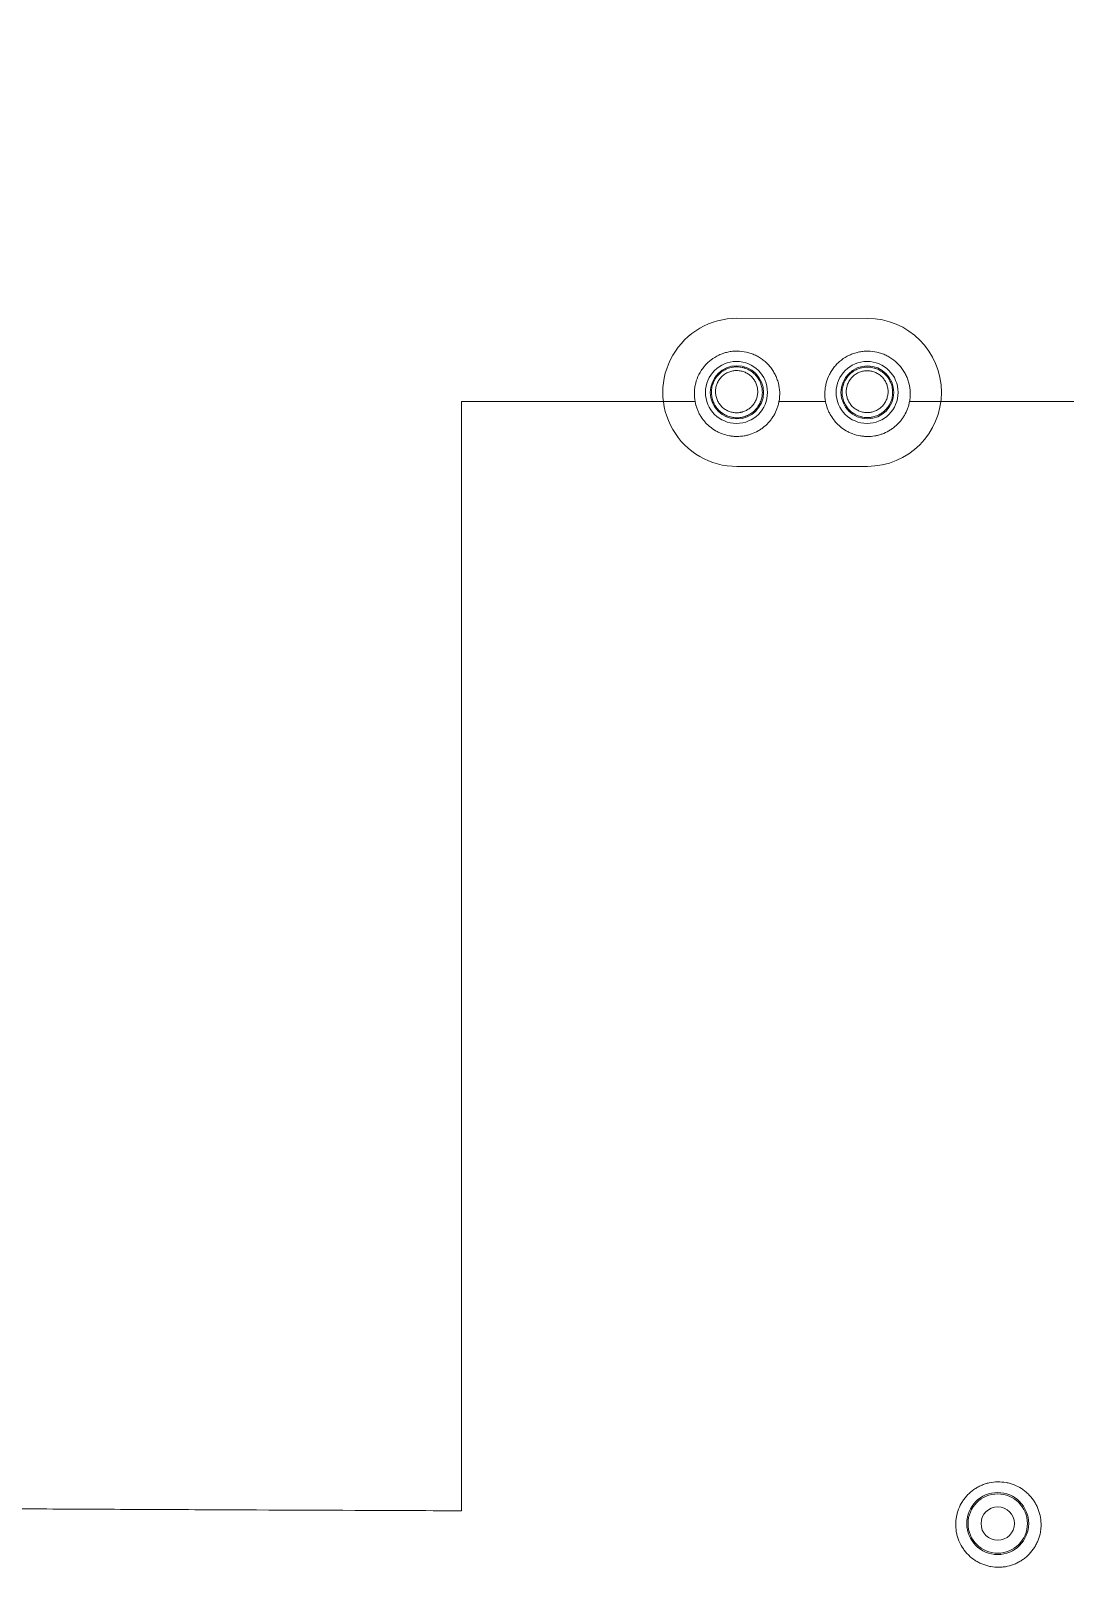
# Model space of a CAD drawing. Header units: inches. Extents: x 3778 to 56227, y -16914 to 35091.
# Drawn here: x 11975.76 to 11999.62, y 8408.6 to 8444.04 of the extents above; entities that cross this region are included whole.
import ezdxf

# ---------------------------------------------------------------- set-up
doc = ezdxf.new("R2010")
doc.units = ezdxf.units.IN
doc.header["$LTSCALE"] = 100
doc.header["$MEASUREMENT"] = 0
doc.layers.add('mark-B', color=2, linetype='Continuous', lineweight=20)
doc.layers.add('RC-LIGHT', color=7, linetype='Continuous')

# ---------------------------------------------------------------- blocks, each defined once
blk = doc.blocks.new('무풍1way 일반')
at = {"layer": 'mark-B'}
for p, q in [((548.247, -459.67), (551.257, -459.669)), ((551.256, -463.086), (548.246, -463.084))]:
    blk.add_line(p, q, dxfattribs=at)
for centre, radius in [((545.242, -435.288), 0.715), ((545.242, -435.288), 0.715), ((545.242, -435.288), 0.715), ((545.242, -435.288), 0.684), ((545.242, -435.288), 0.385), ((548.255, -461.376), 0.715), ((548.255, -461.376), 0.715), ((548.255, -461.376), 0.715), ((548.255, -461.376), 0.715), ((551.267, -461.376), 0.715), ((551.267, -461.376), 0.715), ((551.267, -461.376), 0.715), ((551.267, -461.376), 0.715), ((548.248, -461.377), 0.61), ((551.257, -461.377), 0.614)]:
    blk.add_circle(centre, radius, dxfattribs=at)
for centre, radius, start, end in [((548.248, -461.377), 1.707, 90.0169, 269.9543), ((551.257, -461.377), 1.709, 269.9543, 90.0169)]:
    blk.add_arc(centre, radius, start, end, dxfattribs=at)
for points, knots in [([(545.242, -436.249), (545.177, -436.25), (545.113, -436.245), (545.018, -436.228), (544.987, -436.22), (544.925, -436.203), (544.894, -436.192), (544.804, -436.156), (544.747, -436.127), (544.68, -436.084), (544.667, -436.075), (544.64, -436.056), (544.627, -436.046), (544.589, -436.016), (544.565, -435.995), (544.496, -435.928), (544.455, -435.88), (544.409, -435.813), (544.4, -435.8), (544.383, -435.773), (544.358, -435.731), (544.323, -435.659), (544.3, -435.6), (544.285, -435.554), (544.281, -435.539), (544.272, -435.507), (544.268, -435.492), (544.251, -435.413), (544.243, -435.349), (544.241, -435.253), (544.242, -435.221), (544.246, -435.173), (544.248, -435.157), (544.252, -435.124), (544.254, -435.108), (544.268, -435.029), (544.285, -434.967), (544.315, -434.892), (544.321, -434.877), (544.334, -434.848), (544.341, -434.833), (544.363, -434.79), (544.379, -434.761), (544.431, -434.68), (544.471, -434.629), (544.527, -434.571), (544.539, -434.559), (544.563, -434.537), (544.599, -434.504), (544.663, -434.455), (544.717, -434.421), (544.76, -434.397), (544.774, -434.39), (544.803, -434.375), (544.818, -434.368), (544.893, -434.336), (544.954, -434.316), (545.048, -434.296), (545.08, -434.29), (545.145, -434.283), (545.177, -434.281), (545.274, -434.279), (545.338, -434.285), (545.418, -434.299), (545.434, -434.302), (545.465, -434.31), (545.512, -434.322), (545.588, -434.348), (545.646, -434.374), (545.689, -434.396), (545.703, -434.404), (545.731, -434.42), (545.745, -434.428), (545.813, -434.472), (545.863, -434.512), (545.932, -434.578), (545.954, -434.602), (545.985, -434.639), (545.996, -434.651), (546.015, -434.677), (546.025, -434.69), (546.071, -434.755), (546.102, -434.811), (546.134, -434.885), (546.14, -434.899), (546.152, -434.93), (546.157, -434.945), (546.172, -434.991), (546.18, -435.022), (546.201, -435.116), (546.209, -435.179), (546.211, -435.26), (546.211, -435.276), (546.21, -435.309), (546.207, -435.357), (546.197, -435.436), (546.183, -435.499), (546.17, -435.546), (546.165, -435.561), (546.155, -435.592), (546.149, -435.607), (546.12, -435.683), (546.091, -435.74), (546.039, -435.822), (546.02, -435.848), (545.99, -435.886), (545.98, -435.899), (545.958, -435.924), (545.947, -435.936), (545.891, -435.994), (545.843, -436.036), (545.763, -436.091), (545.735, -436.109), (545.678, -436.14), (545.62, -436.169), (545.56, -436.192), (545.499, -436.212), (545.467, -436.22), (545.372, -436.241), (545.307, -436.248), (545.242, -436.249)], [0, 0, 0, 0, 0.03125, 0.03125, 0.046875, 0.046875, 0.0625, 0.0625, 0.09375, 0.09375, 0.101563, 0.101563, 0.109375, 0.109375, 0.125, 0.125, 0.15625, 0.15625, 0.164063, 0.164063, 0.171875, 0.1875, 0.203125, 0.203125, 0.210938, 0.210938, 0.21875, 0.21875, 0.25, 0.25, 0.265625, 0.265625, 0.273438, 0.273438, 0.28125, 0.28125, 0.3125, 0.3125, 0.320313, 0.320313, 0.328125, 0.328125, 0.34375, 0.34375, 0.375, 0.375, 0.382813, 0.382813, 0.390625, 0.40625, 0.421875, 0.421875, 0.429688, 0.429688, 0.4375, 0.4375, 0.46875, 0.46875, 0.484375, 0.484375, 0.5, 0.5, 0.53125, 0.53125, 0.539062, 0.539062, 0.546875, 0.5625, 0.578125, 0.578125, 0.585937, 0.585937, 0.59375, 0.59375, 0.625, 0.625, 0.640625, 0.640625, 0.648437, 0.648437, 0.65625, 0.65625, 0.6875, 0.6875, 0.695312, 0.695312, 0.703125, 0.703125, 0.71875, 0.71875, 0.75, 0.75, 0.757813, 0.757813, 0.765625, 0.78125, 0.796875, 0.796875, 0.804688, 0.804688, 0.8125, 0.8125, 0.84375, 0.84375, 0.859375, 0.859375, 0.867188, 0.867188, 0.875, 0.875, 0.90625, 0.90625, 0.921875, 0.921875, 0.9375, 0.953125, 0.953125, 0.96875, 0.96875, 1, 1, 1, 1]), ([(545.242, -436.249), (545.177, -436.25), (545.113, -436.245), (545.018, -436.228), (544.987, -436.22), (544.925, -436.203), (544.894, -436.192), (544.804, -436.156), (544.747, -436.127), (544.68, -436.084), (544.667, -436.075), (544.64, -436.056), (544.627, -436.046), (544.589, -436.016), (544.565, -435.995), (544.496, -435.928), (544.455, -435.88), (544.409, -435.813), (544.4, -435.8), (544.383, -435.773), (544.358, -435.731), (544.323, -435.659), (544.3, -435.6), (544.285, -435.554), (544.281, -435.539), (544.272, -435.507), (544.268, -435.492), (544.251, -435.413), (544.243, -435.349), (544.241, -435.253), (544.242, -435.221), (544.246, -435.173), (544.248, -435.157), (544.252, -435.124), (544.254, -435.108), (544.268, -435.029), (544.285, -434.967), (544.315, -434.892), (544.321, -434.877), (544.334, -434.848), (544.341, -434.833), (544.363, -434.79), (544.379, -434.761), (544.431, -434.68), (544.471, -434.629), (544.527, -434.571), (544.539, -434.559), (544.563, -434.537), (544.599, -434.504), (544.663, -434.455), (544.717, -434.421), (544.76, -434.397), (544.774, -434.39), (544.803, -434.375), (544.818, -434.368), (544.893, -434.336), (544.954, -434.316), (545.048, -434.296), (545.08, -434.29), (545.145, -434.283), (545.177, -434.281), (545.274, -434.279), (545.338, -434.285), (545.418, -434.299), (545.434, -434.302), (545.465, -434.31), (545.512, -434.322), (545.588, -434.348), (545.646, -434.374), (545.689, -434.396), (545.703, -434.404), (545.731, -434.42), (545.745, -434.428), (545.813, -434.472), (545.863, -434.512), (545.932, -434.578), (545.954, -434.602), (545.985, -434.639), (545.996, -434.651), (546.015, -434.677), (546.025, -434.69), (546.071, -434.755), (546.102, -434.811), (546.134, -434.885), (546.14, -434.899), (546.152, -434.93), (546.157, -434.945), (546.172, -434.991), (546.18, -435.022), (546.201, -435.116), (546.209, -435.179), (546.211, -435.26), (546.211, -435.276), (546.21, -435.309), (546.207, -435.357), (546.197, -435.436), (546.183, -435.499), (546.17, -435.546), (546.165, -435.561), (546.155, -435.592), (546.149, -435.607), (546.12, -435.683), (546.091, -435.74), (546.039, -435.822), (546.02, -435.848), (545.99, -435.886), (545.98, -435.899), (545.958, -435.924), (545.947, -435.936), (545.891, -435.994), (545.843, -436.036), (545.763, -436.091), (545.735, -436.109), (545.678, -436.14), (545.62, -436.169), (545.56, -436.192), (545.499, -436.212), (545.467, -436.22), (545.372, -436.241), (545.307, -436.248), (545.242, -436.249)], [0, 0, 0, 0, 0.03125, 0.03125, 0.046875, 0.046875, 0.0625, 0.0625, 0.09375, 0.09375, 0.101563, 0.101563, 0.109375, 0.109375, 0.125, 0.125, 0.15625, 0.15625, 0.164063, 0.164063, 0.171875, 0.1875, 0.203125, 0.203125, 0.210938, 0.210938, 0.21875, 0.21875, 0.25, 0.25, 0.265625, 0.265625, 0.273438, 0.273438, 0.28125, 0.28125, 0.3125, 0.3125, 0.320313, 0.320313, 0.328125, 0.328125, 0.34375, 0.34375, 0.375, 0.375, 0.382813, 0.382813, 0.390625, 0.40625, 0.421875, 0.421875, 0.429688, 0.429688, 0.4375, 0.4375, 0.46875, 0.46875, 0.484375, 0.484375, 0.5, 0.5, 0.53125, 0.53125, 0.539062, 0.539062, 0.546875, 0.5625, 0.578125, 0.578125, 0.585937, 0.585937, 0.59375, 0.59375, 0.625, 0.625, 0.640625, 0.640625, 0.648437, 0.648437, 0.65625, 0.65625, 0.6875, 0.6875, 0.695312, 0.695312, 0.703125, 0.703125, 0.71875, 0.71875, 0.75, 0.75, 0.757813, 0.757813, 0.765625, 0.78125, 0.796875, 0.796875, 0.804688, 0.804688, 0.8125, 0.8125, 0.84375, 0.84375, 0.859375, 0.859375, 0.867188, 0.867188, 0.875, 0.875, 0.90625, 0.90625, 0.921875, 0.921875, 0.9375, 0.953125, 0.953125, 0.96875, 0.96875, 1, 1, 1, 1]), ([(557.612, -435.582), (557.612, -437.719), (557.612, -439.855), (557.612, -443.057), (557.612, -444.124), (557.612, -446.257), (557.612, -447.324), (557.612, -450.522), (557.612, -452.653), (557.612, -455.846), (557.612, -456.91), (557.612, -459.037), (557.612, -460.1), (557.612, -461.163)], [0, 0, 0, 0, 0.25, 0.25, 0.375, 0.375, 0.5, 0.5, 0.75, 0.75, 0.875, 0.875, 1, 1, 1, 1]), ([(557.612, -435.582), (557.612, -437.719), (557.612, -439.855), (557.612, -443.057), (557.612, -444.124), (557.612, -446.257), (557.612, -447.324), (557.612, -450.522), (557.612, -452.653), (557.612, -455.846), (557.612, -456.91), (557.612, -459.037), (557.612, -460.1), (557.612, -461.163)], [0, 0, 0, 0, 0.25, 0.25, 0.375, 0.375, 0.5, 0.5, 0.75, 0.75, 0.875, 0.875, 1, 1, 1, 1]), ([(594.494, -435.876), (593.788, -435.865), (592.371, -435.845), (590.946, -435.826), (588.802, -435.798), (587.364, -435.781), (585.555, -435.76), (585.192, -435.756), (584.648, -435.75), (584.466, -435.748), (584.103, -435.744), (583.921, -435.742), (583.557, -435.738), (583.375, -435.736), (583.01, -435.732), (582.827, -435.731), (582.277, -435.725), (581.91, -435.722), (580.806, -435.711), (580.066, -435.705), (578.58, -435.693), (577.834, -435.687), (576.711, -435.679), (576.337, -435.677), (575.586, -435.672), (575.21, -435.669), (574.457, -435.664), (574.08, -435.662), (573.325, -435.657), (572.947, -435.655), (571.059, -435.644), (569.545, -435.636), (567.272, -435.624), (566.514, -435.621), (564.997, -435.613), (564.238, -435.61), (561.96, -435.6), (560.439, -435.593), (558.918, -435.587)], [0, 0, 0, 0, 0.0625, 0.125, 0.125, 0.25, 0.25, 0.28125, 0.28125, 0.296875, 0.296875, 0.3125, 0.3125, 0.328125, 0.328125, 0.34375, 0.34375, 0.375, 0.375, 0.4375, 0.4375, 0.5, 0.5, 0.53125, 0.53125, 0.5625, 0.5625, 0.59375, 0.59375, 0.625, 0.625, 0.75, 0.75, 0.8125, 0.8125, 0.875, 0.875, 1, 1, 1, 1]), ([(594.494, -435.876), (593.788, -435.865), (592.371, -435.845), (590.946, -435.826), (588.802, -435.798), (587.364, -435.781), (585.555, -435.76), (585.192, -435.756), (584.648, -435.75), (584.466, -435.748), (584.103, -435.744), (583.921, -435.742), (583.557, -435.738), (583.375, -435.736), (583.01, -435.732), (582.827, -435.731), (582.277, -435.725), (581.91, -435.722), (580.806, -435.711), (580.066, -435.705), (578.58, -435.693), (577.834, -435.687), (576.711, -435.679), (576.337, -435.677), (575.586, -435.672), (575.21, -435.669), (574.457, -435.664), (574.08, -435.662), (573.325, -435.657), (572.947, -435.655), (571.059, -435.644), (569.545, -435.636), (567.272, -435.624), (566.514, -435.621), (564.997, -435.613), (564.238, -435.61), (561.96, -435.6), (560.439, -435.593), (558.918, -435.587)], [0, 0, 0, 0, 0.0625, 0.125, 0.125, 0.25, 0.25, 0.28125, 0.28125, 0.296875, 0.296875, 0.3125, 0.3125, 0.328125, 0.328125, 0.34375, 0.34375, 0.375, 0.375, 0.4375, 0.4375, 0.5, 0.5, 0.53125, 0.53125, 0.5625, 0.5625, 0.59375, 0.59375, 0.625, 0.625, 0.75, 0.75, 0.8125, 0.8125, 0.875, 0.875, 1, 1, 1, 1]), ([(547.276, -461.163), (547.282, -461.135), (547.291, -461.094), (547.303, -461.053), (547.312, -461.026), (547.317, -461.012), (547.342, -460.945), (547.366, -460.894), (547.409, -460.821), (547.425, -460.797), (547.458, -460.751), (547.475, -460.728), (547.531, -460.662), (547.571, -460.622), (547.637, -460.568), (547.66, -460.551), (547.695, -460.526), (547.707, -460.518), (547.731, -460.503), (547.744, -460.495), (547.806, -460.46), (547.858, -460.436), (547.938, -460.407), (547.965, -460.399), (548.007, -460.388), (548.021, -460.384), (548.049, -460.378), (548.063, -460.376), (548.134, -460.364), (548.191, -460.359), (548.276, -460.359), (548.305, -460.361), (548.362, -460.366), (548.39, -460.37), (548.474, -460.385), (548.529, -460.4), (548.609, -460.429), (548.635, -460.44), (548.687, -460.464), (548.713, -460.478), (548.786, -460.52), (548.832, -460.553), (548.897, -460.607), (548.918, -460.626), (548.959, -460.667), (548.978, -460.688), (549.033, -460.752), (549.065, -460.798), (549.108, -460.871), (549.121, -460.896), (549.146, -460.948), (549.157, -460.974), (549.186, -461.053), (549.201, -461.107), (549.212, -461.163)], [0, 0, 0, 0, 0.03125, 0.046875, 0.046875, 0.0625, 0.0625, 0.125, 0.125, 0.15625, 0.15625, 0.1875, 0.1875, 0.25, 0.25, 0.28125, 0.28125, 0.296875, 0.296875, 0.3125, 0.3125, 0.375, 0.375, 0.40625, 0.40625, 0.421875, 0.421875, 0.4375, 0.4375, 0.5, 0.5, 0.53125, 0.53125, 0.5625, 0.5625, 0.625, 0.625, 0.65625, 0.65625, 0.6875, 0.6875, 0.75, 0.75, 0.78125, 0.78125, 0.8125, 0.8125, 0.875, 0.875, 0.90625, 0.90625, 0.9375, 0.9375, 1, 1, 1, 1]), ([(547.276, -461.163), (547.282, -461.135), (547.291, -461.094), (547.303, -461.053), (547.312, -461.026), (547.317, -461.012), (547.342, -460.945), (547.366, -460.894), (547.409, -460.821), (547.425, -460.797), (547.458, -460.751), (547.475, -460.728), (547.531, -460.662), (547.571, -460.622), (547.637, -460.568), (547.66, -460.551), (547.695, -460.526), (547.707, -460.518), (547.731, -460.503), (547.744, -460.495), (547.806, -460.46), (547.858, -460.436), (547.938, -460.407), (547.965, -460.399), (548.007, -460.388), (548.021, -460.384), (548.049, -460.378), (548.063, -460.376), (548.134, -460.364), (548.191, -460.359), (548.276, -460.359), (548.305, -460.361), (548.362, -460.366), (548.39, -460.37), (548.474, -460.385), (548.529, -460.4), (548.609, -460.429), (548.635, -460.44), (548.687, -460.464), (548.713, -460.478), (548.786, -460.52), (548.832, -460.553), (548.897, -460.607), (548.918, -460.626), (548.959, -460.667), (548.978, -460.688), (549.033, -460.752), (549.065, -460.798), (549.108, -460.871), (549.121, -460.896), (549.146, -460.948), (549.157, -460.974), (549.186, -461.053), (549.201, -461.107), (549.212, -461.163)], [0, 0, 0, 0, 0.03125, 0.046875, 0.046875, 0.0625, 0.0625, 0.125, 0.125, 0.15625, 0.15625, 0.1875, 0.1875, 0.25, 0.25, 0.28125, 0.28125, 0.296875, 0.296875, 0.3125, 0.3125, 0.375, 0.375, 0.40625, 0.40625, 0.421875, 0.421875, 0.4375, 0.4375, 0.5, 0.5, 0.53125, 0.53125, 0.5625, 0.5625, 0.625, 0.625, 0.65625, 0.65625, 0.6875, 0.6875, 0.75, 0.75, 0.78125, 0.78125, 0.8125, 0.8125, 0.875, 0.875, 0.90625, 0.90625, 0.9375, 0.9375, 1, 1, 1, 1]), ([(550.287, -461.163), (550.292, -461.135), (550.302, -461.094), (550.314, -461.053), (550.323, -461.026), (550.328, -461.012), (550.353, -460.945), (550.377, -460.894), (550.42, -460.821), (550.436, -460.797), (550.469, -460.751), (550.486, -460.728), (550.542, -460.662), (550.582, -460.623), (550.648, -460.568), (550.671, -460.551), (550.706, -460.526), (550.718, -460.518), (550.743, -460.503), (550.755, -460.496), (550.817, -460.46), (550.869, -460.437), (550.949, -460.408), (550.977, -460.399), (551.018, -460.388), (551.033, -460.385), (551.061, -460.379), (551.075, -460.376), (551.145, -460.364), (551.202, -460.36), (551.287, -460.36), (551.316, -460.361), (551.373, -460.367), (551.401, -460.371), (551.485, -460.386), (551.54, -460.401), (551.62, -460.43), (551.646, -460.441), (551.698, -460.465), (551.723, -460.478), (551.797, -460.521), (551.843, -460.553), (551.908, -460.608), (551.929, -460.627), (551.969, -460.667), (551.988, -460.688), (552.043, -460.753), (552.075, -460.799), (552.118, -460.871), (552.131, -460.897), (552.156, -460.948), (552.167, -460.974), (552.196, -461.053), (552.211, -461.107), (552.222, -461.163)], [0, 0, 0, 0, 0.03125, 0.046875, 0.046875, 0.0625, 0.0625, 0.125, 0.125, 0.15625, 0.15625, 0.1875, 0.1875, 0.25, 0.25, 0.28125, 0.28125, 0.296875, 0.296875, 0.3125, 0.3125, 0.375, 0.375, 0.40625, 0.40625, 0.421875, 0.421875, 0.4375, 0.4375, 0.5, 0.5, 0.53125, 0.53125, 0.5625, 0.5625, 0.625, 0.625, 0.65625, 0.65625, 0.6875, 0.6875, 0.75, 0.75, 0.78125, 0.78125, 0.8125, 0.8125, 0.875, 0.875, 0.90625, 0.90625, 0.9375, 0.9375, 1, 1, 1, 1]), ([(550.287, -461.163), (550.292, -461.135), (550.302, -461.094), (550.314, -461.053), (550.323, -461.026), (550.328, -461.012), (550.353, -460.945), (550.377, -460.894), (550.42, -460.821), (550.436, -460.797), (550.469, -460.751), (550.486, -460.728), (550.542, -460.662), (550.582, -460.623), (550.648, -460.568), (550.671, -460.551), (550.706, -460.526), (550.718, -460.518), (550.743, -460.503), (550.755, -460.496), (550.817, -460.46), (550.869, -460.437), (550.949, -460.408), (550.977, -460.399), (551.018, -460.388), (551.033, -460.385), (551.061, -460.379), (551.075, -460.376), (551.145, -460.364), (551.202, -460.36), (551.287, -460.36), (551.316, -460.361), (551.373, -460.367), (551.401, -460.371), (551.485, -460.386), (551.54, -460.401), (551.62, -460.43), (551.646, -460.441), (551.698, -460.465), (551.723, -460.478), (551.797, -460.521), (551.843, -460.553), (551.908, -460.608), (551.929, -460.627), (551.969, -460.667), (551.988, -460.688), (552.043, -460.753), (552.075, -460.799), (552.118, -460.871), (552.131, -460.897), (552.156, -460.948), (552.167, -460.974), (552.196, -461.053), (552.211, -461.107), (552.222, -461.163)], [0, 0, 0, 0, 0.03125, 0.046875, 0.046875, 0.0625, 0.0625, 0.125, 0.125, 0.15625, 0.15625, 0.1875, 0.1875, 0.25, 0.25, 0.28125, 0.28125, 0.296875, 0.296875, 0.3125, 0.3125, 0.375, 0.375, 0.40625, 0.40625, 0.421875, 0.421875, 0.4375, 0.4375, 0.5, 0.5, 0.53125, 0.53125, 0.5625, 0.5625, 0.625, 0.625, 0.65625, 0.65625, 0.6875, 0.6875, 0.75, 0.75, 0.78125, 0.78125, 0.8125, 0.8125, 0.875, 0.875, 0.90625, 0.90625, 0.9375, 0.9375, 1, 1, 1, 1]), ([(547.888, -461.836), (547.858, -461.812), (547.83, -461.785), (547.793, -461.742), (547.781, -461.727), (547.759, -461.696), (547.749, -461.68), (547.722, -461.63), (547.706, -461.595), (547.689, -461.541), (547.684, -461.523), (547.675, -461.486), (547.672, -461.467), (547.665, -461.411), (547.664, -461.373), (547.67, -461.296), (547.677, -461.259), (547.692, -461.204), (547.698, -461.186), (547.711, -461.151), (547.719, -461.133), (547.745, -461.082), (547.765, -461.05), (547.8, -461.005), (547.813, -460.99), (547.84, -460.962), (547.853, -460.949), (547.897, -460.912), (547.928, -460.89), (547.978, -460.861), (547.995, -460.853), (548.03, -460.837), (548.066, -460.824), (548.103, -460.814), (548.131, -460.807), (548.14, -460.805), (548.159, -460.802), (548.169, -460.801), (548.217, -460.795), (548.255, -460.794), (548.312, -460.799), (548.331, -460.801), (548.359, -460.806), (548.369, -460.808), (548.387, -460.812), (548.397, -460.815), (548.442, -460.827), (548.478, -460.841), (548.529, -460.867), (548.546, -460.877), (548.578, -460.897), (548.593, -460.909), (548.624, -460.932), (548.638, -460.945), (548.666, -460.971), (548.679, -460.985), (548.715, -461.028), (548.737, -461.059), (548.765, -461.109), (548.774, -461.126), (548.789, -461.161), (548.802, -461.196), (548.812, -461.233), (548.821, -461.27), (548.824, -461.289), (548.831, -461.346), (548.832, -461.383), (548.828, -461.44), (548.825, -461.459), (548.819, -461.497), (548.814, -461.515), (548.799, -461.57), (548.786, -461.606), (548.76, -461.657), (548.75, -461.674), (548.73, -461.706), (548.719, -461.721), (548.684, -461.766), (548.658, -461.794), (548.599, -461.844), (548.568, -461.866), (548.518, -461.894), (548.501, -461.903), (548.466, -461.918), (548.448, -461.925), (548.393, -461.943), (548.356, -461.952), (548.308, -461.957), (548.299, -461.958), (548.28, -461.96), (548.27, -461.96), (548.241, -461.961), (548.222, -461.96), (548.165, -461.956), (548.128, -461.949), (548.081, -461.936), (548.072, -461.933), (548.054, -461.927), (548.027, -461.917), (547.984, -461.898), (547.951, -461.879), (547.918, -461.859), (547.903, -461.847), (547.888, -461.836)], [0, 0, 0, 0, 0.03125, 0.03125, 0.046875, 0.046875, 0.0625, 0.0625, 0.09375, 0.09375, 0.109375, 0.109375, 0.125, 0.125, 0.15625, 0.15625, 0.1875, 0.1875, 0.203125, 0.203125, 0.21875, 0.21875, 0.25, 0.25, 0.265625, 0.265625, 0.28125, 0.28125, 0.3125, 0.3125, 0.328125, 0.328125, 0.34375, 0.359375, 0.359375, 0.367187, 0.367187, 0.375, 0.375, 0.40625, 0.40625, 0.421875, 0.421875, 0.429687, 0.429687, 0.4375, 0.4375, 0.46875, 0.46875, 0.484375, 0.484375, 0.5, 0.5, 0.515625, 0.515625, 0.53125, 0.53125, 0.5625, 0.5625, 0.578125, 0.578125, 0.59375, 0.609375, 0.609375, 0.625, 0.625, 0.65625, 0.65625, 0.671875, 0.671875, 0.6875, 0.6875, 0.71875, 0.71875, 0.734375, 0.734375, 0.75, 0.75, 0.78125, 0.78125, 0.8125, 0.8125, 0.828125, 0.828125, 0.84375, 0.84375, 0.875, 0.875, 0.882812, 0.882812, 0.890625, 0.890625, 0.90625, 0.90625, 0.9375, 0.9375, 0.945312, 0.945312, 0.953125, 0.96875, 0.984375, 0.984375, 1, 1, 1, 1]), ([(547.954, -461.772), (547.967, -461.782), (547.98, -461.791), (548.007, -461.808), (548.034, -461.824), (548.063, -461.837), (548.092, -461.848), (548.107, -461.853), (548.153, -461.866), (548.184, -461.872), (548.231, -461.875), (548.247, -461.876), (548.279, -461.875), (548.295, -461.874), (548.342, -461.868), (548.373, -461.861), (548.419, -461.846), (548.434, -461.841), (548.463, -461.828), (548.477, -461.821), (548.518, -461.797), (548.544, -461.779), (548.592, -461.737), (548.614, -461.714), (548.643, -461.677), (548.652, -461.664), (548.669, -461.637), (548.677, -461.623), (548.698, -461.581), (548.709, -461.552), (548.722, -461.506), (548.725, -461.491), (548.731, -461.46), (548.733, -461.444), (548.736, -461.397), (548.735, -461.366), (548.73, -461.319), (548.727, -461.303), (548.72, -461.273), (548.712, -461.243), (548.701, -461.213), (548.688, -461.185), (548.681, -461.171), (548.658, -461.129), (548.64, -461.104), (548.609, -461.068), (548.599, -461.057), (548.576, -461.035), (548.564, -461.024), (548.539, -461.005), (548.526, -460.996), (548.5, -460.978), (548.486, -460.971), (548.443, -460.949), (548.414, -460.938), (548.368, -460.925), (548.353, -460.921), (548.322, -460.916), (548.306, -460.914), (548.259, -460.91), (548.227, -460.911), (548.187, -460.915), (548.179, -460.917), (548.164, -460.919), (548.14, -460.924), (548.102, -460.934), (548.073, -460.946), (548.043, -460.959), (548.029, -460.966), (547.988, -460.989), (547.962, -461.008), (547.926, -461.039), (547.914, -461.05), (547.892, -461.073), (547.882, -461.085), (547.853, -461.122), (547.836, -461.149), (547.815, -461.191), (547.808, -461.206), (547.797, -461.235), (547.792, -461.25), (547.78, -461.296), (547.774, -461.326), (547.77, -461.39), (547.771, -461.421), (547.776, -461.467), (547.779, -461.483), (547.786, -461.513), (547.79, -461.529), (547.805, -461.574), (547.817, -461.602), (547.84, -461.643), (547.848, -461.656), (547.867, -461.682), (547.876, -461.695), (547.907, -461.731), (547.929, -461.752), (547.954, -461.772)], [0, 0, 0, 0, 0.015625, 0.015625, 0.03125, 0.046875, 0.046875, 0.0625, 0.0625, 0.09375, 0.09375, 0.109375, 0.109375, 0.125, 0.125, 0.15625, 0.15625, 0.171875, 0.171875, 0.1875, 0.1875, 0.21875, 0.21875, 0.25, 0.25, 0.265625, 0.265625, 0.28125, 0.28125, 0.3125, 0.3125, 0.328125, 0.328125, 0.34375, 0.34375, 0.375, 0.375, 0.390625, 0.390625, 0.40625, 0.421875, 0.421875, 0.4375, 0.4375, 0.46875, 0.46875, 0.484375, 0.484375, 0.5, 0.5, 0.515625, 0.515625, 0.53125, 0.53125, 0.5625, 0.5625, 0.578125, 0.578125, 0.59375, 0.59375, 0.625, 0.625, 0.632813, 0.632813, 0.640625, 0.65625, 0.671875, 0.671875, 0.6875, 0.6875, 0.71875, 0.71875, 0.734375, 0.734375, 0.75, 0.75, 0.78125, 0.78125, 0.796875, 0.796875, 0.8125, 0.8125, 0.84375, 0.84375, 0.875, 0.875, 0.890625, 0.890625, 0.90625, 0.90625, 0.9375, 0.9375, 0.953125, 0.953125, 0.96875, 0.96875, 1, 1, 1, 1]), ([(550.924, -461.862), (550.893, -461.84), (550.863, -461.815), (550.823, -461.774), (550.811, -461.759), (550.787, -461.729), (550.775, -461.714), (550.744, -461.666), (550.727, -461.632), (550.705, -461.578), (550.699, -461.56), (550.689, -461.523), (550.684, -461.505), (550.674, -461.449), (550.67, -461.411), (550.671, -461.333), (550.675, -461.295), (550.687, -461.239), (550.692, -461.221), (550.704, -461.184), (550.71, -461.166), (550.733, -461.113), (550.751, -461.079), (550.784, -461.032), (550.796, -461.016), (550.821, -460.987), (550.834, -460.972), (550.875, -460.932), (550.905, -460.908), (550.953, -460.876), (550.97, -460.866), (551.005, -460.849), (551.04, -460.833), (551.076, -460.82), (551.104, -460.812), (551.113, -460.81), (551.132, -460.805), (551.141, -460.803), (551.189, -460.794), (551.227, -460.791), (551.285, -460.792), (551.304, -460.793), (551.333, -460.796), (551.343, -460.798), (551.362, -460.801), (551.371, -460.803), (551.418, -460.813), (551.455, -460.824), (551.508, -460.847), (551.525, -460.856), (551.559, -460.875), (551.575, -460.885), (551.607, -460.907), (551.623, -460.918), (551.652, -460.943), (551.666, -460.956), (551.706, -460.997), (551.729, -461.027), (551.761, -461.076), (551.771, -461.092), (551.788, -461.126), (551.804, -461.161), (551.816, -461.197), (551.827, -461.234), (551.831, -461.253), (551.842, -461.309), (551.845, -461.347), (551.845, -461.404), (551.843, -461.424), (551.839, -461.462), (551.836, -461.481), (551.824, -461.537), (551.813, -461.574), (551.79, -461.627), (551.782, -461.644), (551.763, -461.678), (551.753, -461.694), (551.721, -461.742), (551.696, -461.771), (551.64, -461.826), (551.61, -461.85), (551.562, -461.881), (551.545, -461.891), (551.511, -461.909), (551.493, -461.917), (551.44, -461.938), (551.403, -461.949), (551.355, -461.958), (551.346, -461.959), (551.327, -461.962), (551.317, -461.963), (551.288, -461.965), (551.269, -461.966), (551.211, -461.965), (551.173, -461.961), (551.125, -461.951), (551.116, -461.948), (551.097, -461.943), (551.07, -461.935), (551.025, -461.918), (550.99, -461.902), (550.957, -461.883), (550.94, -461.873), (550.924, -461.862)], [0, 0, 0, 0, 0.03125, 0.03125, 0.046875, 0.046875, 0.0625, 0.0625, 0.09375, 0.09375, 0.109375, 0.109375, 0.125, 0.125, 0.15625, 0.15625, 0.1875, 0.1875, 0.203125, 0.203125, 0.21875, 0.21875, 0.25, 0.25, 0.265625, 0.265625, 0.28125, 0.28125, 0.3125, 0.3125, 0.328125, 0.328125, 0.34375, 0.359375, 0.359375, 0.367187, 0.367187, 0.375, 0.375, 0.40625, 0.40625, 0.421875, 0.421875, 0.429687, 0.429687, 0.4375, 0.4375, 0.46875, 0.46875, 0.484375, 0.484375, 0.5, 0.5, 0.515625, 0.515625, 0.53125, 0.53125, 0.5625, 0.5625, 0.578125, 0.578125, 0.59375, 0.609375, 0.609375, 0.625, 0.625, 0.65625, 0.65625, 0.671875, 0.671875, 0.6875, 0.6875, 0.71875, 0.71875, 0.734375, 0.734375, 0.75, 0.75, 0.78125, 0.78125, 0.8125, 0.8125, 0.828125, 0.828125, 0.84375, 0.84375, 0.875, 0.875, 0.882812, 0.882812, 0.890625, 0.890625, 0.90625, 0.90625, 0.9375, 0.9375, 0.945313, 0.945313, 0.953125, 0.96875, 0.984375, 0.984375, 1, 1, 1, 1]), ([(550.987, -461.794), (551, -461.803), (551.014, -461.812), (551.042, -461.827), (551.07, -461.841), (551.1, -461.852), (551.13, -461.862), (551.146, -461.866), (551.193, -461.876), (551.225, -461.88), (551.272, -461.881), (551.288, -461.88), (551.321, -461.877), (551.337, -461.875), (551.384, -461.866), (551.414, -461.858), (551.459, -461.84), (551.474, -461.833), (551.502, -461.818), (551.516, -461.81), (551.556, -461.784), (551.581, -461.764), (551.627, -461.719), (551.648, -461.694), (551.675, -461.655), (551.683, -461.641), (551.698, -461.613), (551.705, -461.599), (551.724, -461.555), (551.734, -461.524), (551.743, -461.478), (551.746, -461.462), (551.749, -461.43), (551.75, -461.414), (551.751, -461.367), (551.748, -461.336), (551.739, -461.289), (551.735, -461.273), (551.727, -461.243), (551.716, -461.213), (551.703, -461.184), (551.689, -461.156), (551.681, -461.142), (551.655, -461.102), (551.635, -461.077), (551.602, -461.043), (551.591, -461.033), (551.566, -461.012), (551.553, -461.002), (551.527, -460.984), (551.514, -460.976), (551.486, -460.96), (551.471, -460.953), (551.427, -460.934), (551.397, -460.924), (551.35, -460.914), (551.334, -460.912), (551.302, -460.908), (551.286, -460.907), (551.239, -460.906), (551.207, -460.909), (551.167, -460.917), (551.159, -460.918), (551.143, -460.922), (551.12, -460.928), (551.082, -460.941), (551.053, -460.954), (551.025, -460.969), (551.011, -460.977), (550.971, -461.004), (550.946, -461.024), (550.912, -461.057), (550.901, -461.069), (550.88, -461.094), (550.87, -461.107), (550.843, -461.146), (550.828, -461.174), (550.809, -461.218), (550.804, -461.233), (550.794, -461.263), (550.79, -461.279), (550.781, -461.325), (550.777, -461.357), (550.777, -461.421), (550.779, -461.452), (550.788, -461.499), (550.792, -461.514), (550.8, -461.544), (550.806, -461.56), (550.823, -461.604), (550.838, -461.632), (550.864, -461.671), (550.873, -461.684), (550.893, -461.709), (550.903, -461.721), (550.936, -461.755), (550.961, -461.776), (550.987, -461.794)], [0, 0, 0, 0, 0.015625, 0.015625, 0.03125, 0.046875, 0.046875, 0.0625, 0.0625, 0.09375, 0.09375, 0.109375, 0.109375, 0.125, 0.125, 0.15625, 0.15625, 0.171875, 0.171875, 0.1875, 0.1875, 0.21875, 0.21875, 0.25, 0.25, 0.265625, 0.265625, 0.28125, 0.28125, 0.3125, 0.3125, 0.328125, 0.328125, 0.34375, 0.34375, 0.375, 0.375, 0.390625, 0.390625, 0.40625, 0.421875, 0.421875, 0.4375, 0.4375, 0.46875, 0.46875, 0.484375, 0.484375, 0.5, 0.5, 0.515625, 0.515625, 0.53125, 0.53125, 0.5625, 0.5625, 0.578125, 0.578125, 0.59375, 0.59375, 0.625, 0.625, 0.632812, 0.632812, 0.640625, 0.65625, 0.671875, 0.671875, 0.6875, 0.6875, 0.71875, 0.71875, 0.734375, 0.734375, 0.75, 0.75, 0.78125, 0.78125, 0.796875, 0.796875, 0.8125, 0.8125, 0.84375, 0.84375, 0.875, 0.875, 0.890625, 0.890625, 0.90625, 0.90625, 0.9375, 0.9375, 0.953125, 0.953125, 0.96875, 0.96875, 1, 1, 1, 1]), ([(547.276, -461.163), (546.73, -461.163), (546.184, -461.163), (545.091, -461.163), (544.545, -461.163), (542.905, -461.163), (541.812, -461.163), (539.626, -461.163), (538.533, -461.163), (536.893, -461.163), (536.347, -461.163), (535.527, -461.163), (535.253, -461.163), (534.707, -461.163), (534.433, -461.163), (534.16, -461.163)], [0, 0, 0, 0, 0.125, 0.125, 0.25, 0.25, 0.5, 0.5, 0.75, 0.75, 0.875, 0.875, 0.9375, 0.9375, 1, 1, 1, 1]), ([(547.276, -461.163), (546.73, -461.163), (546.184, -461.163), (545.091, -461.163), (544.545, -461.163), (542.905, -461.163), (541.812, -461.163), (539.626, -461.163), (538.533, -461.163), (536.893, -461.163), (536.347, -461.163), (535.527, -461.163), (535.253, -461.163), (534.707, -461.163), (534.433, -461.163), (534.16, -461.163)], [0, 0, 0, 0, 0.125, 0.125, 0.25, 0.25, 0.5, 0.5, 0.75, 0.75, 0.875, 0.875, 0.9375, 0.9375, 1, 1, 1, 1]), ([(549.212, -461.163), (549.225, -461.234), (549.23, -461.305), (549.227, -461.412), (549.224, -461.448), (549.216, -461.502), (549.213, -461.519), (549.206, -461.555), (549.202, -461.572), (549.18, -461.659), (549.155, -461.726), (549.113, -461.807), (549.105, -461.823), (549.087, -461.854), (549.077, -461.87), (549.047, -461.915), (549.005, -461.973), (548.956, -462.026), (548.917, -462.064), (548.903, -462.076), (548.876, -462.1), (548.862, -462.111), (548.79, -462.167), (548.729, -462.205), (548.647, -462.243), (548.63, -462.25), (548.596, -462.264), (548.579, -462.27), (548.527, -462.288), (548.458, -462.307), (548.386, -462.319), (548.332, -462.325), (548.314, -462.327), (548.277, -462.328), (548.259, -462.329), (548.169, -462.328), (548.097, -462.32), (548.009, -462.3), (547.991, -462.296), (547.956, -462.286), (547.939, -462.28), (547.888, -462.262), (547.821, -462.235), (547.758, -462.201), (547.712, -462.172), (547.697, -462.162), (547.667, -462.142), (547.652, -462.131), (547.582, -462.075), (547.53, -462.026), (547.462, -461.942), (547.44, -461.913), (547.401, -461.853), (547.365, -461.791), (547.336, -461.726), (547.317, -461.676), (547.311, -461.659), (547.301, -461.624), (547.296, -461.607), (547.273, -461.52), (547.263, -461.45), (547.26, -461.36), (547.26, -461.342), (547.26, -461.306), (547.261, -461.288), (547.265, -461.234), (547.27, -461.198), (547.276, -461.163)], [0, 0, 0, 0, 0.0625, 0.0625, 0.09375, 0.09375, 0.109375, 0.109375, 0.125, 0.125, 0.1875, 0.1875, 0.203125, 0.203125, 0.21875, 0.21875, 0.25, 0.28125, 0.28125, 0.296875, 0.296875, 0.3125, 0.3125, 0.375, 0.375, 0.390625, 0.390625, 0.40625, 0.40625, 0.4375, 0.46875, 0.46875, 0.484375, 0.484375, 0.5, 0.5, 0.5625, 0.5625, 0.578125, 0.578125, 0.59375, 0.59375, 0.625, 0.65625, 0.65625, 0.671875, 0.671875, 0.6875, 0.6875, 0.75, 0.75, 0.78125, 0.78125, 0.8125, 0.84375, 0.84375, 0.859375, 0.859375, 0.875, 0.875, 0.9375, 0.9375, 0.953125, 0.953125, 0.96875, 0.96875, 1, 1, 1, 1]), ([(549.212, -461.163), (549.225, -461.234), (549.23, -461.305), (549.227, -461.412), (549.224, -461.448), (549.216, -461.502), (549.213, -461.519), (549.206, -461.555), (549.202, -461.572), (549.18, -461.659), (549.155, -461.726), (549.113, -461.807), (549.105, -461.823), (549.087, -461.854), (549.077, -461.87), (549.047, -461.915), (549.005, -461.973), (548.956, -462.026), (548.917, -462.064), (548.903, -462.076), (548.876, -462.1), (548.862, -462.111), (548.79, -462.167), (548.729, -462.205), (548.647, -462.243), (548.63, -462.25), (548.596, -462.264), (548.579, -462.27), (548.527, -462.288), (548.458, -462.307), (548.386, -462.319), (548.332, -462.325), (548.314, -462.327), (548.277, -462.328), (548.259, -462.329), (548.169, -462.328), (548.097, -462.32), (548.009, -462.3), (547.991, -462.296), (547.956, -462.286), (547.939, -462.28), (547.888, -462.262), (547.821, -462.235), (547.758, -462.201), (547.712, -462.172), (547.697, -462.162), (547.667, -462.142), (547.652, -462.131), (547.582, -462.075), (547.53, -462.026), (547.462, -461.942), (547.44, -461.913), (547.401, -461.853), (547.365, -461.791), (547.336, -461.726), (547.317, -461.676), (547.311, -461.659), (547.301, -461.624), (547.296, -461.607), (547.273, -461.52), (547.263, -461.45), (547.26, -461.36), (547.26, -461.342), (547.26, -461.306), (547.261, -461.288), (547.265, -461.234), (547.27, -461.198), (547.276, -461.163)], [0, 0, 0, 0, 0.0625, 0.0625, 0.09375, 0.09375, 0.109375, 0.109375, 0.125, 0.125, 0.1875, 0.1875, 0.203125, 0.203125, 0.21875, 0.21875, 0.25, 0.28125, 0.28125, 0.296875, 0.296875, 0.3125, 0.3125, 0.375, 0.375, 0.390625, 0.390625, 0.40625, 0.40625, 0.4375, 0.46875, 0.46875, 0.484375, 0.484375, 0.5, 0.5, 0.5625, 0.5625, 0.578125, 0.578125, 0.59375, 0.59375, 0.625, 0.65625, 0.65625, 0.671875, 0.671875, 0.6875, 0.6875, 0.75, 0.75, 0.78125, 0.78125, 0.8125, 0.84375, 0.84375, 0.859375, 0.859375, 0.875, 0.875, 0.9375, 0.9375, 0.953125, 0.953125, 0.96875, 0.96875, 1, 1, 1, 1]), ([(552.222, -461.163), (552.235, -461.234), (552.241, -461.305), (552.237, -461.412), (552.234, -461.448), (552.227, -461.502), (552.224, -461.52), (552.217, -461.555), (552.213, -461.573), (552.19, -461.659), (552.165, -461.727), (552.124, -461.807), (552.115, -461.823), (552.097, -461.855), (552.088, -461.87), (552.058, -461.915), (552.015, -461.973), (551.966, -462.027), (551.927, -462.064), (551.914, -462.077), (551.886, -462.101), (551.872, -462.112), (551.801, -462.168), (551.739, -462.205), (551.657, -462.244), (551.64, -462.251), (551.606, -462.265), (551.589, -462.271), (551.537, -462.289), (551.468, -462.308), (551.396, -462.32), (551.342, -462.326), (551.324, -462.327), (551.287, -462.329), (551.269, -462.33), (551.179, -462.329), (551.107, -462.321), (551.019, -462.301), (551.001, -462.296), (550.966, -462.286), (550.949, -462.281), (550.898, -462.263), (550.831, -462.236), (550.768, -462.201), (550.722, -462.173), (550.707, -462.163), (550.677, -462.142), (550.663, -462.131), (550.592, -462.076), (550.541, -462.026), (550.472, -461.943), (550.451, -461.914), (550.411, -461.854), (550.376, -461.792), (550.347, -461.726), (550.328, -461.676), (550.322, -461.659), (550.311, -461.625), (550.306, -461.607), (550.283, -461.521), (550.273, -461.45), (550.27, -461.36), (550.27, -461.342), (550.271, -461.306), (550.272, -461.288), (550.276, -461.234), (550.28, -461.198), (550.287, -461.163)], [0, 0, 0, 0, 0.0625, 0.0625, 0.09375, 0.09375, 0.109375, 0.109375, 0.125, 0.125, 0.1875, 0.1875, 0.203125, 0.203125, 0.21875, 0.21875, 0.25, 0.28125, 0.28125, 0.296875, 0.296875, 0.3125, 0.3125, 0.375, 0.375, 0.390625, 0.390625, 0.40625, 0.40625, 0.4375, 0.46875, 0.46875, 0.484375, 0.484375, 0.5, 0.5, 0.5625, 0.5625, 0.578125, 0.578125, 0.59375, 0.59375, 0.625, 0.65625, 0.65625, 0.671875, 0.671875, 0.6875, 0.6875, 0.75, 0.75, 0.78125, 0.78125, 0.8125, 0.84375, 0.84375, 0.859375, 0.859375, 0.875, 0.875, 0.9375, 0.9375, 0.953125, 0.953125, 0.96875, 0.96875, 1, 1, 1, 1]), ([(552.222, -461.163), (552.235, -461.234), (552.241, -461.305), (552.237, -461.412), (552.234, -461.448), (552.227, -461.502), (552.224, -461.52), (552.217, -461.555), (552.213, -461.573), (552.19, -461.659), (552.165, -461.727), (552.124, -461.807), (552.115, -461.823), (552.097, -461.855), (552.088, -461.87), (552.058, -461.915), (552.015, -461.973), (551.966, -462.027), (551.927, -462.064), (551.914, -462.077), (551.886, -462.101), (551.872, -462.112), (551.801, -462.168), (551.739, -462.205), (551.657, -462.244), (551.64, -462.251), (551.606, -462.265), (551.589, -462.271), (551.537, -462.289), (551.468, -462.308), (551.396, -462.32), (551.342, -462.326), (551.324, -462.327), (551.287, -462.329), (551.269, -462.33), (551.179, -462.329), (551.107, -462.321), (551.019, -462.301), (551.001, -462.296), (550.966, -462.286), (550.949, -462.281), (550.898, -462.263), (550.831, -462.236), (550.768, -462.201), (550.722, -462.173), (550.707, -462.163), (550.677, -462.142), (550.663, -462.131), (550.592, -462.076), (550.541, -462.026), (550.472, -461.943), (550.451, -461.914), (550.411, -461.854), (550.376, -461.792), (550.347, -461.726), (550.328, -461.676), (550.322, -461.659), (550.311, -461.625), (550.306, -461.607), (550.283, -461.521), (550.273, -461.45), (550.27, -461.36), (550.27, -461.342), (550.271, -461.306), (550.272, -461.288), (550.276, -461.234), (550.28, -461.198), (550.287, -461.163)], [0, 0, 0, 0, 0.0625, 0.0625, 0.09375, 0.09375, 0.109375, 0.109375, 0.125, 0.125, 0.1875, 0.1875, 0.203125, 0.203125, 0.21875, 0.21875, 0.25, 0.28125, 0.28125, 0.296875, 0.296875, 0.3125, 0.3125, 0.375, 0.375, 0.390625, 0.390625, 0.40625, 0.40625, 0.4375, 0.46875, 0.46875, 0.484375, 0.484375, 0.5, 0.5, 0.5625, 0.5625, 0.578125, 0.578125, 0.59375, 0.59375, 0.625, 0.65625, 0.65625, 0.671875, 0.671875, 0.6875, 0.6875, 0.75, 0.75, 0.78125, 0.78125, 0.8125, 0.84375, 0.84375, 0.859375, 0.859375, 0.875, 0.875, 0.9375, 0.9375, 0.953125, 0.953125, 0.96875, 0.96875, 1, 1, 1, 1]), ([(560.726, -498.753), (561.037, -498.748), (561.347, -498.743), (561.812, -498.731), (561.967, -498.726), (562.277, -498.714), (562.431, -498.706), (563.205, -498.666), (563.821, -498.618), (565.668, -498.431), (566.892, -498.248), (568.263, -497.974), (568.415, -497.943), (568.719, -497.878), (569.174, -497.779), (569.625, -497.672), (570.524, -497.447), (571.118, -497.283), (572.295, -496.927), (572.878, -496.735), (574.034, -496.324), (574.607, -496.104), (576.308, -495.405), (577.421, -494.884), (579.058, -494.017), (579.598, -493.714), (580.266, -493.317), (580.399, -493.237), (580.664, -493.075), (581.059, -492.83), (581.45, -492.578), (582.223, -492.066), (582.729, -491.713), (583.723, -490.983), (584.698, -490.229), (585.636, -489.43), (586.556, -488.607), (587.007, -488.183), (587.669, -487.53), (587.887, -487.31), (588.211, -486.974), (588.318, -486.862), (588.531, -486.636), (589.059, -486.069), (589.567, -485.488), (590.749, -484.068), (591.488, -483.088), (592.524, -481.568), (592.857, -481.053), (593.499, -480.007), (593.808, -479.475), (594.401, -478.395), (594.686, -477.847), (595.026, -477.151), (595.093, -477.012), (595.226, -476.731), (595.292, -476.59), (595.486, -476.167), (595.612, -475.884), (596.223, -474.463), (596.655, -473.31), (597.219, -471.557), (597.393, -470.969), (597.714, -469.785), (597.86, -469.189), (598.125, -467.99), (598.244, -467.387), (598.454, -466.172), (598.545, -465.561), (598.641, -464.792), (598.659, -464.638), (598.694, -464.329), (598.711, -464.175), (598.758, -463.712), (598.8, -463.248), (598.833, -462.784), (598.849, -462.551), (598.854, -462.474), (598.863, -462.319), (598.867, -462.242), (598.888, -461.854), (598.901, -461.544), (598.912, -461.234)], [0, 0, 0, 0, 0.015625, 0.015625, 0.023437, 0.023437, 0.03125, 0.03125, 0.0625, 0.0625, 0.125, 0.125, 0.132812, 0.132812, 0.140625, 0.15625, 0.15625, 0.1875, 0.1875, 0.21875, 0.21875, 0.25, 0.25, 0.3125, 0.3125, 0.34375, 0.34375, 0.351562, 0.351562, 0.359375, 0.375, 0.375, 0.40625, 0.40625, 0.4375, 0.46875, 0.46875, 0.5, 0.5, 0.515625, 0.515625, 0.523437, 0.523437, 0.53125, 0.5625, 0.5625, 0.625, 0.625, 0.65625, 0.65625, 0.6875, 0.6875, 0.71875, 0.71875, 0.726562, 0.726562, 0.734375, 0.734375, 0.75, 0.75, 0.8125, 0.8125, 0.84375, 0.84375, 0.875, 0.875, 0.90625, 0.90625, 0.9375, 0.9375, 0.945312, 0.945312, 0.953125, 0.953125, 0.96875, 0.976563, 0.976563, 0.980469, 0.980469, 0.984375, 0.984375, 1, 1, 1, 1]), ([(560.726, -498.753), (561.037, -498.748), (561.347, -498.743), (561.812, -498.731), (561.967, -498.726), (562.277, -498.714), (562.431, -498.706), (563.205, -498.666), (563.821, -498.618), (565.668, -498.431), (566.892, -498.248), (568.263, -497.974), (568.415, -497.943), (568.719, -497.878), (569.174, -497.779), (569.625, -497.672), (570.524, -497.447), (571.118, -497.283), (572.295, -496.927), (572.878, -496.735), (574.034, -496.324), (574.607, -496.104), (576.308, -495.405), (577.421, -494.884), (579.058, -494.017), (579.598, -493.714), (580.266, -493.317), (580.399, -493.237), (580.664, -493.075), (581.059, -492.83), (581.45, -492.578), (582.223, -492.066), (582.729, -491.713), (583.723, -490.983), (584.698, -490.229), (585.636, -489.43), (586.556, -488.607), (587.007, -488.183), (587.669, -487.53), (587.887, -487.31), (588.211, -486.974), (588.318, -486.862), (588.531, -486.636), (589.059, -486.069), (589.567, -485.488), (590.749, -484.068), (591.488, -483.088), (592.524, -481.568), (592.857, -481.053), (593.499, -480.007), (593.808, -479.475), (594.401, -478.395), (594.686, -477.847), (595.026, -477.151), (595.093, -477.012), (595.226, -476.731), (595.292, -476.59), (595.486, -476.167), (595.612, -475.884), (596.223, -474.463), (596.655, -473.31), (597.219, -471.557), (597.393, -470.969), (597.714, -469.785), (597.86, -469.189), (598.125, -467.99), (598.244, -467.387), (598.454, -466.172), (598.545, -465.561), (598.641, -464.792), (598.659, -464.638), (598.694, -464.329), (598.711, -464.175), (598.758, -463.712), (598.8, -463.248), (598.833, -462.784), (598.849, -462.551), (598.854, -462.474), (598.863, -462.319), (598.867, -462.242), (598.888, -461.854), (598.901, -461.544), (598.912, -461.234)], [0, 0, 0, 0, 0.015625, 0.015625, 0.023437, 0.023437, 0.03125, 0.03125, 0.0625, 0.0625, 0.125, 0.125, 0.132813, 0.132813, 0.140625, 0.15625, 0.15625, 0.1875, 0.1875, 0.21875, 0.21875, 0.25, 0.25, 0.3125, 0.3125, 0.34375, 0.34375, 0.351563, 0.351563, 0.359375, 0.375, 0.375, 0.40625, 0.40625, 0.4375, 0.46875, 0.46875, 0.5, 0.5, 0.515625, 0.515625, 0.523438, 0.523438, 0.53125, 0.5625, 0.5625, 0.625, 0.625, 0.65625, 0.65625, 0.6875, 0.6875, 0.71875, 0.71875, 0.726563, 0.726563, 0.734375, 0.734375, 0.75, 0.75, 0.8125, 0.8125, 0.84375, 0.84375, 0.875, 0.875, 0.90625, 0.90625, 0.9375, 0.9375, 0.945312, 0.945312, 0.953125, 0.953125, 0.96875, 0.976562, 0.976562, 0.980469, 0.980469, 0.984375, 0.984375, 1, 1, 1, 1])]:
    blk.add_open_spline(points, degree=3, knots=knots, dxfattribs=at)
for points in [[(558.918, -435.587), (558.483, -435.586), (558.047, -435.584), (557.612, -435.582)], [(558.918, -435.587), (558.483, -435.586), (558.047, -435.584), (557.612, -435.582)], [(550.287, -461.163), (549.929, -461.163), (549.57, -461.163), (549.212, -461.163)], [(550.287, -461.163), (549.929, -461.163), (549.57, -461.163), (549.212, -461.163)], [(557.612, -461.163), (555.816, -461.163), (554.02, -461.163), (552.222, -461.163)], [(557.612, -461.163), (555.816, -461.163), (554.02, -461.163), (552.222, -461.163)]]:
    blk.add_open_spline(points, degree=3, dxfattribs=at)

msp = doc.modelspace()

# ---------------------------------------------------------------- block references
at = {"layer": 'RC-LIGHT', "rotation": 180}
msp.add_blockref('무풍1way 일반', (12543.307, 7974.318), dxfattribs=at)

doc.saveas('drawing.dxf')
